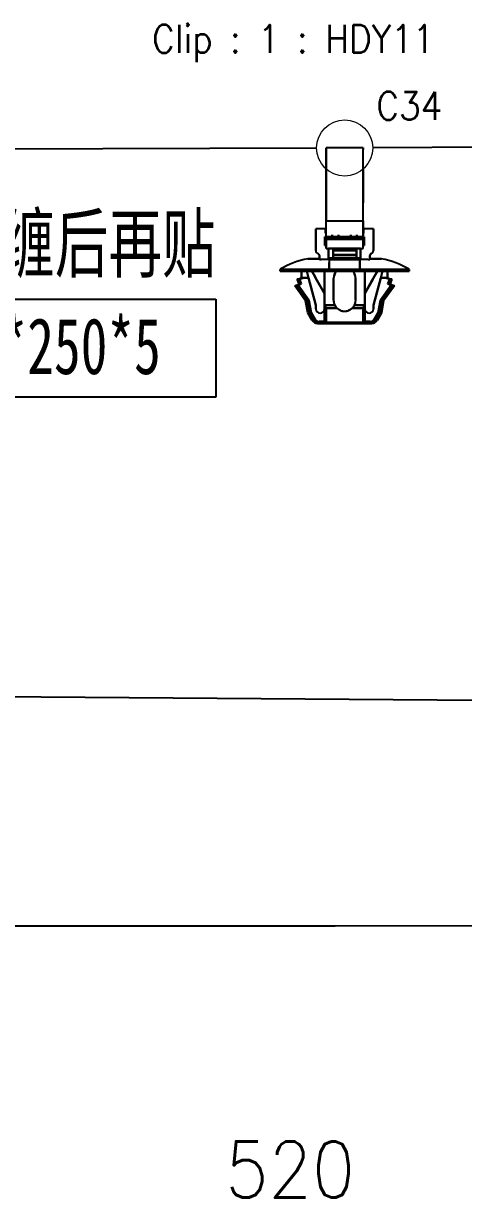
# Model space of a CAD drawing. Header units: inches. Extents: x 47316 to 59086, y 3141 to 11743.
# Drawn here: x 51573.7 to 51612.9, y 5997.4 to 6101.9 of the extents above; entities that cross this region are included whole.
import ezdxf

# ---------------------------------------------------------------- set-up
doc = ezdxf.new("R2010")
doc.units = ezdxf.units.IN
doc.header["$MEASUREMENT"] = 0
doc.styles.add('MtX_FangSong_GB2312', font='')
doc.styles.get("Standard").update_dxf_attribs({"font": ''})
doc.styles.get('MtX_FangSong_GB2312').set_extended_font_data('FangSong_GB2312')
doc.styles.get('Standard').set_extended_font_data('SimSun')
doc.linetypes.add('_VH_FOAM_COVERING_2', pattern='A,0.0001,[31,VeSys.shx,S=0.1,R=0,X=0,Y=0],-0.4,[31,VeSys.shx,S=0.1,R=180,X=0,Y=0],-0.0001', length=0.4002)
doc.linetypes.add('_VH_OTCON', pattern='A,0.0001,[7,VeSys.shx,S=0.1,R=0,X=0,Y=0],-0.4,[7,VeSys.shx,S=0.1,R=0,X=0,Y=0],-0.4,["X",Standard,S=1,R=0,X=-0.5,Y=-0.5],-0.0001,[7,VeSys.shx,S=0.1,R=0,X=0,Y=0],-0.4', length=1.2002)

msp = doc.modelspace()

# ---------------------------------------------------------------- linework, layer by layer
at = {"color": 0, "linetype": '_VH_FOAM_COVERING_2', "ltscale": 5}
msp.add_line((51599.79, 6090.83), (51536.44, 6090.59), dxfattribs=at)
at = {"color": 7, "ltscale": 0.378897}
msp.add_line((51600.64, 6090.84), (51600.64, 6084.34), dxfattribs=at)
at = {"color": 7, "ltscale": 0.15}
for p, q in [((51603.93, 6090.84), (51600.64, 6090.84)), ((51600.64, 6084.34), (51603.93, 6084.34)), ((51600.64, 6084.34), (51603.93, 6084.34)), ((51603.93, 6082.71), (51600.64, 6082.71)), ((51600.64, 6082.71), (51603.93, 6082.71)), ((51600.64, 6081.89), (51603.93, 6081.89)), ((51600.64, 6081.89), (51603.93, 6081.89)), ((51603.93, 6075.29), (51600.64, 6075.29)), ((51600.64, 6075.29), (51603.93, 6075.29))]:
    msp.add_line(p, q, dxfattribs=at)
at = {"color": 7, "ltscale": 0.215019}
msp.add_line((51600.64, 6086.38), (51600.64, 6090.84), dxfattribs=at)
at = {"color": 7, "ltscale": 0.315749}
msp.add_line((51600.64, 6090.84), (51600.64, 6084.9), dxfattribs=at)
at = {"color": 7, "ltscale": 0.378905}
msp.add_line((51600.64, 6084.34), (51600.64, 6090.84), dxfattribs=at)
at = {"color": 7, "ltscale": 0.315758}
msp.add_line((51600.64, 6090.84), (51600.64, 6084.9), dxfattribs=at)
at = {"color": 7, "ltscale": 0.179182}
msp.add_line((51600.64, 6086.6), (51600.64, 6090.52), dxfattribs=at)
at = {"color": 7, "ltscale": 0.378893}
msp.add_line((51603.93, 6084.34), (51603.93, 6090.84), dxfattribs=at)
at = {"color": 7, "ltscale": 0.0272}
msp.add_line((51603.93, 6090.7), (51603.93, 6090.84), dxfattribs=at)
at = {"color": 7, "ltscale": 0.37888}
msp.add_line((51603.93, 6084.34), (51603.93, 6090.84), dxfattribs=at)
at = {"color": 7, "ltscale": 0.027199}
msp.add_line((51603.93, 6090.84), (51603.93, 6090.7), dxfattribs=at)
at = {"color": 0, "linetype": '_VH_OTCON', "ltscale": 5}
msp.add_line((51651.02, 6091.05), (51604.79, 6090.85), dxfattribs=at)
at = {"color": 7, "ltscale": 0.142589}
msp.add_line((51603.93, 6089.08), (51603.93, 6085.95), dxfattribs=at)
at = {"color": 7, "ltscale": 0.142593}
msp.add_line((51603.93, 6085.95), (51603.93, 6089.07), dxfattribs=at)
at = {"color": 7, "ltscale": 0.026669}
for p, q in [((51600.64, 6086.6), (51600.64, 6086.01)), ((51600.64, 6086.01), (51600.64, 6086.6)), ((51600.64, 6086.38), (51600.64, 6085.79))]:
    msp.add_line(p, q, dxfattribs=at)
at = {"color": 7, "ltscale": 0.108633}
msp.add_line((51600.64, 6083.64), (51600.64, 6086.01), dxfattribs=at)
at = {"color": 7, "ltscale": 0.076392}
msp.add_line((51600.64, 6084.34), (51600.64, 6086.01), dxfattribs=at)
at = {"color": 7, "ltscale": 0.098454}
msp.add_line((51600.64, 6083.64), (51600.64, 6085.79), dxfattribs=at)
at = {"color": 7, "ltscale": 0.057913}
msp.add_line((51600.64, 6083.64), (51600.64, 6084.9), dxfattribs=at)
at = {"color": 7, "ltscale": 0.0644}
for p, q in [((51600.64, 6082.93), (51600.64, 6084.34)), ((51600.64, 6082.93), (51600.64, 6084.34)), ((51603.93, 6084.34), (51603.93, 6082.93)), ((51603.93, 6082.93), (51603.93, 6084.34))]:
    msp.add_line(p, q, dxfattribs=at)
at = {"color": 7, "ltscale": 0.025}
for p, q in [((51599.71, 6083.09), (51599.71, 6083.64)), ((51601.74, 6082.93), (51601.19, 6082.93)), ((51601.74, 6082.93), (51601.19, 6082.93)), ((51601.74, 6082.92), (51601.19, 6082.92)), ((51603.38, 6082.93), (51602.83, 6082.93)), ((51603.38, 6082.93), (51602.83, 6082.93))]:
    msp.add_line(p, q, dxfattribs=at)
at = {"color": 7, "ltscale": 0.039999}
for p, q in [((51600.59, 6083.64), (51599.71, 6083.64)), ((51600.59, 6083.64), (51599.71, 6083.64)), ((51604.86, 6083.64), (51603.98, 6083.64)), ((51604.86, 6083.64), (51603.98, 6083.64))]:
    msp.add_line(p, q, dxfattribs=at)
at = {"color": 7, "ltscale": 0.022501}
for p, q in [((51599.71, 6083.64), (51599.71, 6083.14)), ((51599.71, 6083.64), (51599.71, 6083.14)), ((51604.86, 6083.64), (51604.86, 6083.14)), ((51604.86, 6083.14), (51604.86, 6083.64))]:
    msp.add_line(p, q, dxfattribs=at)
at = {"color": 7, "ltscale": 0.064999}
for p, q in [((51599.71, 6083.14), (51599.71, 6081.72)), ((51599.71, 6083.14), (51599.71, 6081.72)), ((51604.86, 6083.14), (51604.86, 6081.72)), ((51604.86, 6081.72), (51604.86, 6083.14))]:
    msp.add_line(p, q, dxfattribs=at)
at = {"color": 7, "ltscale": 0.0625}
msp.add_line((51599.71, 6081.72), (51599.71, 6083.09), dxfattribs=at)
at = {"color": 7, "ltscale": 0.000629}
msp.add_line((51600.55, 6082.92), (51600.53, 6082.92), dxfattribs=at)
at = {"color": 7, "ltscale": 0.002499}
for p, q in [((51600.53, 6082.92), (51600.59, 6082.92)), ((51600.53, 6082.92), (51600.59, 6082.92)), ((51600.64, 6083.64), (51600.59, 6083.64)), ((51600.59, 6083.25), (51600.64, 6083.25)), ((51600.64, 6083.25), (51600.59, 6083.25)), ((51603.98, 6083.64), (51603.93, 6083.64)), ((51603.93, 6083.25), (51603.98, 6083.25)), ((51603.98, 6083.25), (51603.93, 6083.25)), ((51604.04, 6082.92), (51603.98, 6082.92)), ((51603.98, 6082.92), (51604.04, 6082.92)), ((51603.98, 6082.92), (51604.04, 6082.92)), ((51600.59, 6082.21), (51600.64, 6082.21)), ((51600.64, 6082.21), (51600.59, 6082.21)), ((51600.59, 6082.21), (51600.64, 6082.21)), ((51603.93, 6082.21), (51603.98, 6082.21)), ((51603.98, 6082.21), (51603.93, 6082.21)), ((51603.93, 6082.21), (51603.98, 6082.21))]:
    msp.add_line(p, q, dxfattribs=at)
at = {"color": 7, "ltscale": 0.035001}
for p, q in [((51600.53, 6082.92), (51600.53, 6082.16)), ((51600.53, 6082.16), (51600.53, 6082.92)), ((51604.04, 6082.16), (51604.04, 6082.92)), ((51604.04, 6082.16), (51604.04, 6082.92)), ((51604.04, 6082.92), (51604.04, 6082.16)), ((51600.92, 6079.86), (51600.92, 6080.63)), ((51600.92, 6079.86), (51600.92, 6080.63))]:
    msp.add_line(p, q, dxfattribs=at)
at = {"color": 7, "ltscale": 0.0175}
for p, q in [((51600.59, 6083.64), (51600.59, 6083.25)), ((51600.59, 6083.64), (51600.59, 6083.25)), ((51600.59, 6083.25), (51600.59, 6083.64)), ((51603.98, 6083.64), (51603.98, 6083.25)), ((51603.98, 6083.25), (51603.98, 6083.64))]:
    msp.add_line(p, q, dxfattribs=at)
at = {"color": 7, "ltscale": 2.6e-05}
for p, q in [((51600.59, 6083.64), (51600.59, 6083.64)), ((51603.98, 6083.64), (51603.98, 6083.64))]:
    msp.add_line(p, q, dxfattribs=at)
at = {"color": 7, "ltscale": 0.154999}
for p, q in [((51600.59, 6082.92), (51603.98, 6082.92)), ((51603.98, 6082.92), (51600.59, 6082.92))]:
    msp.add_line(p, q, dxfattribs=at)
at = {"color": 7, "ltscale": 0.032501}
for p, q in [((51600.59, 6082.92), (51600.59, 6082.21)), ((51600.59, 6082.92), (51600.59, 6082.21)), ((51603.98, 6082.92), (51603.98, 6082.21)), ((51603.98, 6082.21), (51603.98, 6082.92))]:
    msp.add_line(p, q, dxfattribs=at)
at = {"color": 7, "ltscale": 0.021939}
msp.add_line((51600.59, 6082.92), (51600.59, 6082.44), dxfattribs=at)
at = {"color": 7, "ltscale": 0.0075}
for p, q in [((51601.19, 6082.92), (51601.19, 6083.09)), ((51601.19, 6083.09), (51601.19, 6082.92)), ((51601.74, 6083.09), (51601.74, 6082.92)), ((51601.74, 6082.92), (51601.74, 6083.09)), ((51602.83, 6082.92), (51602.83, 6083.09)), ((51602.83, 6083.09), (51602.83, 6082.92)), ((51603.38, 6083.09), (51603.38, 6082.92)), ((51603.38, 6082.92), (51603.38, 6083.09)), ((51596.54, 6080.02), (51596.54, 6079.86)), ((51596.54, 6079.86), (51596.54, 6080.02)), ((51600.92, 6080.02), (51600.92, 6079.86)), ((51600.92, 6079.86), (51600.92, 6080.02)), ((51603.65, 6079.86), (51603.65, 6080.02)), ((51603.65, 6080.02), (51603.65, 6079.86)), ((51608.03, 6080.02), (51608.03, 6079.86)), ((51608.03, 6079.86), (51608.03, 6080.02)), ((51600.02, 6075.37), (51600.02, 6075.21)), ((51600.02, 6075.37), (51600.02, 6075.21)), ((51600.48, 6075.21), (51600.48, 6075.37)), ((51604.55, 6075.21), (51604.55, 6075.37)), ((51604.55, 6075.21), (51604.55, 6075.37))]:
    msp.add_line(p, q, dxfattribs=at)
at = {"color": 7, "ltscale": 0.000322}
msp.add_line((51601.74, 6082.92), (51601.74, 6082.93), dxfattribs=at)
at = {"color": 7, "ltscale": 0.023056}
msp.add_line((51603.34, 6082.92), (51602.83, 6082.92), dxfattribs=at)
at = {"color": 7, "ltscale": 0.000368}
msp.add_line((51603.38, 6082.93), (51603.38, 6082.92), dxfattribs=at)
at = {"color": 7, "ltscale": 0.004999}
for p, q in [((51600.53, 6082.16), (51600.64, 6082.16)), ((51600.64, 6082.16), (51600.53, 6082.16)), ((51603.93, 6082.16), (51604.04, 6082.16)), ((51604.04, 6082.16), (51603.93, 6082.16))]:
    msp.add_line(p, q, dxfattribs=at)
at = {"color": 7, "ltscale": 0.010562}
msp.add_line((51600.59, 6082.21), (51600.59, 6082.44), dxfattribs=at)
at = {"color": 7, "ltscale": 0.0375}
for p, q in [((51600.64, 6082.71), (51600.64, 6081.89)), ((51600.64, 6081.89), (51600.64, 6082.71)), ((51603.93, 6081.89), (51603.93, 6082.71)), ((51603.93, 6081.89), (51603.93, 6082.71))]:
    msp.add_line(p, q, dxfattribs=at)
at = {"color": 7, "ltscale": 0.002502}
msp.add_line((51600.64, 6082.16), (51600.64, 6082.21), dxfattribs=at)
at = {"color": 7, "ltscale": 0.040002}
for p, q in [((51600.86, 6081.89), (51600.86, 6081.01)), ((51600.86, 6081.01), (51600.86, 6081.89)), ((51603.71, 6081.01), (51603.71, 6081.89)), ((51603.71, 6081.01), (51603.71, 6081.89)), ((51603.71, 6081.89), (51603.71, 6081.01))]:
    msp.add_line(p, q, dxfattribs=at)
at = {"color": 7, "ltscale": 0.017502}
for p, q in [((51601.25, 6081.89), (51600.86, 6081.89)), ((51603.71, 6081.89), (51603.33, 6081.89))]:
    msp.add_line(p, q, dxfattribs=at)
at = {"color": 7, "ltscale": 0.00087}
for p, q in [((51601.25, 6081.87), (51601.25, 6081.89)), ((51601.25, 6081.89), (51601.25, 6081.87)), ((51603.33, 6081.87), (51603.33, 6081.89)), ((51603.33, 6081.89), (51603.33, 6081.87))]:
    msp.add_line(p, q, dxfattribs=at)
at = {"color": 7, "ltscale": 0.023952}
msp.add_line((51601.25, 6081.36), (51601.25, 6081.89), dxfattribs=at)
at = {"color": 7, "ltscale": 0.007443}
for p, q in [((51601.25, 6081.7), (51601.25, 6081.87)), ((51601.25, 6081.87), (51601.25, 6081.7)), ((51603.33, 6081.7), (51603.33, 6081.87)), ((51603.33, 6081.87), (51603.33, 6081.7))]:
    msp.add_line(p, q, dxfattribs=at)
at = {"color": 7, "ltscale": 0.095001}
for p, q in [((51601.25, 6081.87), (51603.33, 6081.87)), ((51603.33, 6081.87), (51601.25, 6081.87)), ((51601.25, 6081.7), (51603.33, 6081.7)), ((51603.33, 6081.7), (51601.25, 6081.7)), ((51603.33, 6081.31), (51601.25, 6081.31)), ((51601.25, 6081.31), (51603.33, 6081.31)), ((51603.33, 6081.04), (51601.25, 6081.04))]:
    msp.add_line(p, q, dxfattribs=at)
at = {"color": 7, "ltscale": 0.047501}
for p, q in [((51599, 6080.95), (51600.04, 6080.95)), ((51600.04, 6080.95), (51599, 6080.95)), ((51604.53, 6080.95), (51605.57, 6080.95)), ((51605.57, 6080.95), (51604.53, 6080.95))]:
    msp.add_line(p, q, dxfattribs=at)
at = {"color": 7, "ltscale": 0.013786}
msp.add_line((51600.04, 6080.95), (51600.04, 6081.26), dxfattribs=at)
at = {"color": 7, "ltscale": 0.017471}
for p, q in [((51600.04, 6080.87), (51600.04, 6081.26)), ((51604.53, 6080.87), (51604.53, 6081.26))]:
    msp.add_line(p, q, dxfattribs=at)
at = {"color": 7, "ltscale": 0.017476}
for p, q in [((51600.04, 6081.26), (51600.04, 6080.87)), ((51604.53, 6081.26), (51604.53, 6080.87))]:
    msp.add_line(p, q, dxfattribs=at)
at = {"color": 7, "ltscale": 0.00369}
for p, q in [((51600.04, 6080.87), (51600.04, 6080.95)), ((51604.53, 6080.95), (51604.53, 6080.87))]:
    msp.add_line(p, q, dxfattribs=at)
at = {"color": 7, "ltscale": 0.129999}
for p, q in [((51600.86, 6081.01), (51603.71, 6081.01)), ((51603.71, 6081.01), (51600.86, 6081.01))]:
    msp.add_line(p, q, dxfattribs=at)
at = {"color": 7, "ltscale": 0.040567}
for p, q in [((51600.92, 6080.91), (51600.92, 6080.02)), ((51603.65, 6080.91), (51603.65, 6080.02))]:
    msp.add_line(p, q, dxfattribs=at)
at = {"color": 7, "ltscale": 0.125}
for p, q in [((51603.65, 6080.91), (51600.92, 6080.91)), ((51600.92, 6080.91), (51603.65, 6080.91)), ((51603.65, 6080.02), (51600.92, 6080.02)), ((51600.92, 6080.02), (51603.65, 6080.02)), ((51603.65, 6079.86), (51600.92, 6079.86)), ((51600.92, 6079.86), (51603.65, 6079.86))]:
    msp.add_line(p, q, dxfattribs=at)
at = {"color": 7, "ltscale": 0.040569}
for p, q in [((51600.92, 6080.91), (51600.92, 6080.02)), ((51603.65, 6080.02), (51603.65, 6080.91))]:
    msp.add_line(p, q, dxfattribs=at)
at = {"color": 7, "ltscale": 0.017839}
for p, q in [((51601.25, 6081.31), (51601.25, 6081.7)), ((51601.25, 6081.7), (51601.25, 6081.31)), ((51603.33, 6081.31), (51603.33, 6081.7)), ((51603.33, 6081.7), (51603.33, 6081.31))]:
    msp.add_line(p, q, dxfattribs=at)
at = {"color": 7, "ltscale": 0.014789}
msp.add_line((51601.25, 6081.33), (51601.25, 6081.01), dxfattribs=at)
at = {"color": 7, "ltscale": 0.013841}
for p, q in [((51601.25, 6081.01), (51601.25, 6081.31)), ((51603.33, 6081.31), (51603.33, 6081.01))]:
    msp.add_line(p, q, dxfattribs=at)
at = {"color": 7, "ltscale": 0.012407}
for p, q in [((51601.25, 6081.04), (51601.25, 6081.31)), ((51603.33, 6081.04), (51603.33, 6081.31))]:
    msp.add_line(p, q, dxfattribs=at)
at = {"color": 7, "ltscale": 0.001447}
msp.add_line((51603.33, 6081.04), (51603.33, 6081.01), dxfattribs=at)
at = {"color": 7, "ltscale": 0.2}
for p, q in [((51600.92, 6080.02), (51596.54, 6080.02)), ((51600.92, 6080.02), (51596.54, 6080.02)), ((51600.92, 6079.86), (51596.54, 6079.86)), ((51596.54, 6079.86), (51600.92, 6079.86)), ((51608.03, 6080.02), (51603.65, 6080.02)), ((51603.65, 6080.02), (51608.03, 6080.02)), ((51603.65, 6079.86), (51608.03, 6079.86)), ((51603.65, 6079.86), (51608.03, 6079.86))]:
    msp.add_line(p, q, dxfattribs=at)
at = {"color": 7, "ltscale": 0.087396}
for p, q in [((51596.54, 6079.86), (51598.45, 6079.86)), ((51608.03, 6079.86), (51606.12, 6079.86)), ((51608.03, 6079.86), (51606.12, 6079.86))]:
    msp.add_line(p, q, dxfattribs=at)
at = {"color": 7, "ltscale": 0.0875}
for p, q in [((51598.45, 6079.86), (51596.54, 6079.86)), ((51601.3, 6077.29), (51601.3, 6079.2)), ((51601.3, 6079.2), (51601.3, 6077.29)), ((51603.27, 6079.2), (51603.27, 6077.29)), ((51603.27, 6077.29), (51603.27, 6079.2)), ((51603.27, 6077.29), (51603.27, 6079.2))]:
    msp.add_line(p, q, dxfattribs=at)
at = {"color": 7, "ltscale": 0.027499}
for p, q in [((51598.45, 6079.26), (51598.45, 6079.86)), ((51598.45, 6079.86), (51598.45, 6079.26)), ((51606.12, 6079.26), (51606.12, 6079.86)), ((51606.12, 6079.86), (51606.12, 6079.26))]:
    msp.add_line(p, q, dxfattribs=at)
at = {"color": 7, "ltscale": 0.028456}
for p, q in [((51599.07, 6079.26), (51598.91, 6079.86)), ((51598.91, 6079.86), (51599.07, 6079.26)), ((51605.5, 6079.26), (51605.66, 6079.86)), ((51605.66, 6079.86), (51605.5, 6079.26))]:
    msp.add_line(p, q, dxfattribs=at)
at = {"color": 7, "ltscale": 0.020602}
for p, q in [((51598.91, 6079.86), (51599.36, 6079.86)), ((51605.66, 6079.86), (51605.21, 6079.86)), ((51605.66, 6079.86), (51605.21, 6079.86))]:
    msp.add_line(p, q, dxfattribs=at)
at = {"color": 7, "ltscale": 0.020749}
msp.add_line((51599.37, 6079.86), (51598.91, 6079.86), dxfattribs=at)
at = {"color": 7, "ltscale": 0.015289}
msp.add_line((51599.53, 6079.57), (51599.37, 6079.86), dxfattribs=at)
at = {"color": 7, "ltscale": 0.015242}
for p, q in [((51599.37, 6079.86), (51599.53, 6079.57)), ((51605.04, 6079.57), (51605.21, 6079.86))]:
    msp.add_line(p, q, dxfattribs=at)
at = {"color": 7, "ltscale": 0.089999}
for p, q in [((51600.48, 6079.86), (51600.48, 6077.89)), ((51600.48, 6077.89), (51600.48, 6079.86)), ((51604.09, 6077.89), (51604.09, 6079.86)), ((51604.09, 6079.86), (51604.09, 6077.89))]:
    msp.add_line(p, q, dxfattribs=at)
at = {"color": 7, "ltscale": 0.02751}
msp.add_line((51603.65, 6080.02), (51603.65, 6080.63), dxfattribs=at)
msp.add_line((51603.65, 6080.02), (51603.65, 6080.63), dxfattribs=at)
at = {"color": 7, "ltscale": 0.015215}
msp.add_line((51605.21, 6079.86), (51605.04, 6079.57), dxfattribs=at)
at = {"color": 7, "ltscale": 0.019}
msp.add_line((51597.85, 6078.57), (51598.24, 6078.74), dxfattribs=at)
at = {"color": 7, "ltscale": 0.018183}
msp.add_line((51598.07, 6079.15), (51598.45, 6079.26), dxfattribs=at)
at = {"color": 7, "ltscale": 0.008429}
for p, q in [((51598.26, 6079.15), (51598.07, 6079.15)), ((51606.15, 6078.74), (51606.34, 6078.74))]:
    msp.add_line(p, q, dxfattribs=at)
at = {"color": 7, "ltscale": 0.020195}
for p, q in [((51598.24, 6078.74), (51598.07, 6079.15)), ((51598.26, 6079.15), (51598.42, 6078.74)), ((51598.42, 6078.74), (51598.26, 6079.15)), ((51606.32, 6079.15), (51606.15, 6078.74)), ((51606.15, 6078.74), (51606.32, 6079.15)), ((51606.5, 6079.15), (51606.34, 6078.74))]:
    msp.add_line(p, q, dxfattribs=at)
at = {"color": 7, "ltscale": 0.008438}
msp.add_line((51598.07, 6079.15), (51598.26, 6079.15), dxfattribs=at)
at = {"color": 7, "ltscale": 0.002185}
msp.add_line((51598.16, 6079.15), (51598.11, 6079.15), dxfattribs=at)
at = {"color": 7, "ltscale": 0.013619}
for p, q in [((51598.42, 6078.74), (51598.15, 6078.62)), ((51598.15, 6078.62), (51598.42, 6078.74)), ((51606.15, 6078.74), (51606.43, 6078.62)), ((51606.43, 6078.62), (51606.15, 6078.74))]:
    msp.add_line(p, q, dxfattribs=at)
at = {"color": 7, "ltscale": 0.002856}
msp.add_line((51598.24, 6078.74), (51598.31, 6078.74), dxfattribs=at)
at = {"color": 7, "ltscale": 0.002869}
msp.add_line((51598.31, 6078.74), (51598.24, 6078.74), dxfattribs=at)
at = {"color": 7, "ltscale": 0.0009}
msp.add_line((51598.26, 6078.74), (51598.24, 6078.74), dxfattribs=at)
at = {"color": 7, "ltscale": 0.000912}
for p, q in [((51598.24, 6078.74), (51598.26, 6078.74)), ((51606.48, 6079.15), (51606.5, 6079.15))]:
    msp.add_line(p, q, dxfattribs=at)
at = {"color": 7, "ltscale": 0.018199}
for p, q in [((51598.64, 6079.26), (51598.26, 6079.15)), ((51598.26, 6079.15), (51598.64, 6079.26)), ((51605.93, 6079.26), (51606.32, 6079.15)), ((51606.32, 6079.15), (51605.93, 6079.26))]:
    msp.add_line(p, q, dxfattribs=at)
at = {"color": 7, "ltscale": 0.002832}
msp.add_line((51598.32, 6078.74), (51598.26, 6078.74), dxfattribs=at)
at = {"color": 7, "ltscale": 0.00282}
for p, q in [((51598.26, 6078.74), (51598.32, 6078.74)), ((51606.42, 6079.15), (51606.48, 6079.15))]:
    msp.add_line(p, q, dxfattribs=at)
at = {"color": 7, "ltscale": 0.004715}
msp.add_line((51598.42, 6078.74), (51598.32, 6078.74), dxfattribs=at)
at = {"color": 7, "ltscale": 0.004687}
msp.add_line((51598.32, 6078.74), (51598.42, 6078.74), dxfattribs=at)
at = {"color": 7, "ltscale": 0.000342}
for p, q in [((51598.46, 6079.26), (51598.45, 6079.26)), ((51606.12, 6079.26), (51606.11, 6079.26))]:
    msp.add_line(p, q, dxfattribs=at)
at = {"color": 7, "ltscale": 0.006641}
msp.add_line((51598.45, 6079.26), (51598.6, 6079.26), dxfattribs=at)
at = {"color": 7, "ltscale": 0.002142}
msp.add_line((51598.5, 6079.26), (51598.45, 6079.26), dxfattribs=at)
at = {"color": 7, "ltscale": 0.00033}
for p, q in [((51598.45, 6079.26), (51598.46, 6079.26)), ((51606.11, 6079.26), (51606.12, 6079.26)), ((51606.34, 6078.74), (51606.33, 6078.74))]:
    msp.add_line(p, q, dxfattribs=at)
at = {"color": 7, "ltscale": 0.002136}
msp.add_line((51598.45, 6079.26), (51598.5, 6079.26), dxfattribs=at)
at = {"color": 7, "ltscale": 0.001825}
msp.add_line((51598.46, 6079.26), (51598.5, 6079.26), dxfattribs=at)
at = {"color": 7, "ltscale": 0.003674}
for p, q in [((51598.54, 6079.26), (51598.46, 6079.26)), ((51606.11, 6079.26), (51606.03, 6079.26))]:
    msp.add_line(p, q, dxfattribs=at)
at = {"color": 7, "ltscale": 0.006299}
msp.add_line((51598.64, 6079.26), (51598.5, 6079.26), dxfattribs=at)
at = {"color": 7, "ltscale": 0.006305}
msp.add_line((51598.5, 6079.26), (51598.64, 6079.26), dxfattribs=at)
at = {"color": 7, "ltscale": 0.00329}
msp.add_line((51598.61, 6079.26), (51598.54, 6079.26), dxfattribs=at)
at = {"color": 7, "ltscale": 0.019785}
for p, q in [((51599.07, 6079.26), (51598.64, 6079.26)), ((51598.64, 6079.26), (51599.07, 6079.26)), ((51605.5, 6079.26), (51605.93, 6079.26)), ((51605.93, 6079.26), (51605.5, 6079.26))]:
    msp.add_line(p, q, dxfattribs=at)
at = {"color": 7, "ltscale": 0.11383}
for p, q in [((51599.71, 6076.85), (51599.07, 6079.26)), ((51599.07, 6079.26), (51599.71, 6076.85)), ((51604.86, 6076.85), (51605.5, 6079.26)), ((51605.5, 6079.26), (51604.86, 6076.85))]:
    msp.add_line(p, q, dxfattribs=at)
at = {"color": 7, "ltscale": 0.02697}
msp.add_line((51599.82, 6079.06), (51599.53, 6079.57), dxfattribs=at)
at = {"color": 7, "ltscale": 0.026985}
for p, q in [((51599.53, 6079.57), (51599.82, 6079.06)), ((51604.75, 6079.06), (51605.04, 6079.57))]:
    msp.add_line(p, q, dxfattribs=at)
at = {"color": 7, "ltscale": 0.065039}
msp.add_line((51600.48, 6077.89), (51599.78, 6079.13), dxfattribs=at)
at = {"color": 7, "ltscale": 0.06116}
msp.add_line((51600.48, 6077.89), (51599.82, 6079.06), dxfattribs=at)
at = {"color": 7, "ltscale": 0.061156}
for p, q in [((51599.82, 6079.06), (51600.48, 6077.89)), ((51604.09, 6077.89), (51604.75, 6079.06))]:
    msp.add_line(p, q, dxfattribs=at)
at = {"color": 7, "ltscale": 0.040697}
msp.add_line((51600.48, 6078.09), (51600.48, 6078.98), dxfattribs=at)
at = {"color": 7, "ltscale": 0.040701}
msp.add_line((51600.48, 6078.98), (51600.48, 6078.09), dxfattribs=at)
at = {"color": 7, "ltscale": 0.064963}
msp.add_line((51604.79, 6079.13), (51604.09, 6077.89), dxfattribs=at)
at = {"color": 7, "ltscale": 0.061161}
msp.add_line((51604.75, 6079.06), (51604.09, 6077.89), dxfattribs=at)
at = {"color": 7, "ltscale": 0.02701}
msp.add_line((51605.04, 6079.57), (51604.75, 6079.06), dxfattribs=at)
at = {"color": 7, "ltscale": 0.008441}
for p, q in [((51606.12, 6079.26), (51605.93, 6079.26)), ((51605.93, 6079.26), (51606.12, 6079.26)), ((51606.34, 6078.74), (51606.15, 6078.74))]:
    msp.add_line(p, q, dxfattribs=at)
at = {"color": 7, "ltscale": 0.008432}
msp.add_line((51605.93, 6079.26), (51606.12, 6079.26), dxfattribs=at)
at = {"color": 7, "ltscale": 0.00434}
msp.add_line((51606.03, 6079.26), (51605.93, 6079.26), dxfattribs=at)
at = {"color": 7, "ltscale": 0.002209}
msp.add_line((51606.06, 6079.26), (51606.11, 6079.26), dxfattribs=at)
at = {"color": 7, "ltscale": 0.000286}
for p, q in [((51606.12, 6079.26), (51606.11, 6079.26)), ((51606.11, 6079.26), (51606.12, 6079.26))]:
    msp.add_line(p, q, dxfattribs=at)
at = {"color": 7, "ltscale": 0.018174}
msp.add_line((51606.12, 6079.26), (51606.5, 6079.15), dxfattribs=at)
at = {"color": 7, "ltscale": 0.004291}
msp.add_line((51606.24, 6078.74), (51606.15, 6078.74), dxfattribs=at)
at = {"color": 7, "ltscale": 0.003809}
msp.add_line((51606.33, 6078.74), (51606.24, 6078.74), dxfattribs=at)
at = {"color": 7, "ltscale": 0.001593}
msp.add_line((51606.29, 6078.74), (51606.33, 6078.74), dxfattribs=at)
at = {"color": 7, "ltscale": 0.004681}
for p, q in [((51606.42, 6079.15), (51606.32, 6079.15)), ((51606.32, 6079.15), (51606.42, 6079.15))]:
    msp.add_line(p, q, dxfattribs=at)
at = {"color": 7, "ltscale": 0.000327}
msp.add_line((51606.33, 6078.74), (51606.34, 6078.74), dxfattribs=at)
at = {"color": 7, "ltscale": 0.019025}
msp.add_line((51606.34, 6078.74), (51606.72, 6078.57), dxfattribs=at)
at = {"color": 7, "ltscale": 0.002823}
msp.add_line((51606.48, 6079.15), (51606.42, 6079.15), dxfattribs=at)
at = {"color": 7, "ltscale": 0.000925}
msp.add_line((51606.5, 6079.15), (51606.48, 6079.15), dxfattribs=at)
at = {"color": 7, "ltscale": 0.000903}
msp.add_line((51597.85, 6078.57), (51597.87, 6078.57), dxfattribs=at)
at = {"color": 7, "ltscale": 4.3e-05}
msp.add_line((51597.85, 6078.57), (51597.85, 6078.57), dxfattribs=at)
at = {"color": 7, "ltscale": 0.075271}
for p, q in [((51598.81, 6077.23), (51597.85, 6078.57)), ((51597.99, 6078.57), (51598.95, 6077.23)), ((51598.95, 6077.23), (51597.99, 6078.57)), ((51605.63, 6077.23), (51606.58, 6078.57)), ((51606.72, 6078.57), (51605.76, 6077.23))]:
    msp.add_line(p, q, dxfattribs=at)
at = {"color": 7, "ltscale": 4.9e-05}
msp.add_line((51597.85, 6078.57), (51597.85, 6078.57), dxfattribs=at)
at = {"color": 7, "ltscale": 0.000916}
msp.add_line((51597.85, 6078.57), (51597.87, 6078.57), dxfattribs=at)
at = {"color": 7, "ltscale": 0.005222}
msp.add_line((51597.87, 6078.57), (51597.99, 6078.57), dxfattribs=at)
at = {"color": 7, "ltscale": 0.005249}
msp.add_line((51597.87, 6078.57), (51597.99, 6078.57), dxfattribs=at)
at = {"color": 7, "ltscale": 0.074459}
for p, q in [((51598.15, 6078.62), (51599.09, 6077.29)), ((51599.09, 6077.29), (51598.15, 6078.62)), ((51606.43, 6078.62), (51605.48, 6077.29)), ((51605.48, 6077.29), (51606.43, 6078.62))]:
    msp.add_line(p, q, dxfattribs=at)
at = {"color": 7, "ltscale": 0.039936}
for p, q in [((51600.48, 6077.89), (51600.48, 6077.02)), ((51600.48, 6077.02), (51600.48, 6077.89)), ((51604.09, 6077.02), (51604.09, 6077.89)), ((51604.09, 6077.89), (51604.09, 6077.02))]:
    msp.add_line(p, q, dxfattribs=at)
at = {"color": 7, "ltscale": 0.048712}
msp.add_line((51600.48, 6076.82), (51600.48, 6077.89), dxfattribs=at)
at = {"color": 7, "ltscale": 0.075264}
msp.add_line((51605.63, 6077.23), (51606.58, 6078.57), dxfattribs=at)
at = {"color": 7, "ltscale": 0.006177}
msp.add_line((51606.58, 6078.57), (51606.72, 6078.57), dxfattribs=at)
at = {"color": 7, "ltscale": 0.006165}
for p, q in [((51606.72, 6078.57), (51606.58, 6078.57)), ((51605.76, 6077.23), (51605.63, 6077.23)), ((51605.76, 6077.23), (51605.63, 6077.23))]:
    msp.add_line(p, q, dxfattribs=at)
at = {"color": 1}
for p, q in [((51545.95, 6077.38), (51590.8, 6077.38)), ((51590.8, 6077.38), (51590.8, 6068.64)), ((51590.8, 6068.64), (51545.95, 6068.64))]:
    msp.add_line(p, q, dxfattribs=at)
at = {"color": 7, "ltscale": 0.006168}
for p, q in [((51598.95, 6077.23), (51598.81, 6077.23)), ((51598.81, 6077.23), (51598.95, 6077.23))]:
    msp.add_line(p, q, dxfattribs=at)
at = {"color": 7, "ltscale": 0.05076}
for p, q in [((51599, 6076.14), (51598.81, 6077.23)), ((51605.76, 6077.23), (51605.57, 6076.14))]:
    msp.add_line(p, q, dxfattribs=at)
at = {"color": 7, "ltscale": 0.002621}
for p, q in [((51598.95, 6077.23), (51599, 6077.26)), ((51599, 6077.26), (51598.95, 6077.23)), ((51605.57, 6077.26), (51605.62, 6077.23)), ((51605.62, 6077.23), (51605.57, 6077.26))]:
    msp.add_line(p, q, dxfattribs=at)
at = {"color": 7, "ltscale": 0.050773}
for p, q in [((51598.95, 6077.23), (51599.14, 6076.14)), ((51599.14, 6076.14), (51598.95, 6077.23)), ((51605.43, 6076.14), (51605.62, 6077.23))]:
    msp.add_line(p, q, dxfattribs=at)
at = {"color": 7, "ltscale": 0.000205}
for p, q in [((51599, 6077.26), (51599.01, 6077.26)), ((51599.01, 6077.26), (51599, 6077.26)), ((51605.56, 6077.26), (51605.57, 6077.26)), ((51605.57, 6077.26), (51605.56, 6077.26))]:
    msp.add_line(p, q, dxfattribs=at)
at = {"color": 7, "ltscale": 0.004321}
for p, q in [((51599.01, 6077.26), (51599.09, 6077.29)), ((51599.09, 6077.29), (51599.01, 6077.26)), ((51605.48, 6077.29), (51605.56, 6077.26)), ((51605.56, 6077.26), (51605.48, 6077.29))]:
    msp.add_line(p, q, dxfattribs=at)
at = {"color": 7, "ltscale": 0.051095}
for p, q in [((51599.09, 6077.29), (51599.29, 6076.19)), ((51599.29, 6076.19), (51599.09, 6077.29)), ((51605.48, 6077.29), (51605.28, 6076.19)), ((51605.28, 6076.19), (51605.48, 6077.29))]:
    msp.add_line(p, q, dxfattribs=at)
at = {"color": 7, "ltscale": 0.014999}
for p, q in [((51599.71, 6076.52), (51599.71, 6076.85)), ((51599.71, 6076.85), (51599.71, 6076.52)), ((51604.86, 6076.52), (51604.86, 6076.85)), ((51604.86, 6076.52), (51604.86, 6076.85)), ((51604.86, 6076.85), (51604.86, 6076.52))]:
    msp.add_line(p, q, dxfattribs=at)
at = {"color": 7, "ltscale": 0.082565}
for p, q in [((51600.48, 6075.21), (51600.48, 6077.02)), ((51600.48, 6077.02), (51600.48, 6075.21)), ((51604.09, 6077.02), (51604.09, 6075.21)), ((51604.09, 6075.21), (51604.09, 6077.02))]:
    msp.add_line(p, q, dxfattribs=at)
at = {"color": 7, "ltscale": 0.008279}
msp.add_line((51600.48, 6076.64), (51600.48, 6076.82), dxfattribs=at)
at = {"color": 7, "ltscale": 0.005516}
msp.add_line((51600.48, 6076.52), (51600.48, 6076.64), dxfattribs=at)
at = {"color": 7, "ltscale": 0.041339}
for p, q in [((51600.51, 6076.83), (51601.41, 6076.83)), ((51601.41, 6076.83), (51600.51, 6076.83)), ((51603.16, 6076.83), (51604.06, 6076.83)), ((51604.06, 6076.83), (51603.16, 6076.83))]:
    msp.add_line(p, q, dxfattribs=at)
at = {"color": 7, "ltscale": 0.002634}
for p, q in [((51600.51, 6076.83), (51600.53, 6076.78)), ((51604.04, 6076.78), (51604.06, 6076.83))]:
    msp.add_line(p, q, dxfattribs=at)
at = {"color": 7, "ltscale": 0.002635}
for p, q in [((51600.53, 6076.78), (51600.51, 6076.83)), ((51604.06, 6076.83), (51604.04, 6076.78))]:
    msp.add_line(p, q, dxfattribs=at)
at = {"color": 7, "ltscale": 0.050769}
msp.add_line((51605.43, 6076.14), (51605.63, 6077.23), dxfattribs=at)
at = {"color": 7, "ltscale": 0.006223}
for p, q in [((51599, 6076.14), (51599.14, 6076.14)), ((51599, 6076.14), (51599.14, 6076.14)), ((51605.57, 6076.14), (51605.43, 6076.14))]:
    msp.add_line(p, q, dxfattribs=at)
at = {"color": 7, "ltscale": 0.034946}
for p, q in [((51599.39, 6075.48), (51599, 6076.14)), ((51605.57, 6076.14), (51605.18, 6075.48))]:
    msp.add_line(p, q, dxfattribs=at)
at = {"color": 7, "ltscale": 0.002806}
for p, q in [((51599.14, 6076.14), (51599.2, 6076.16)), ((51605.37, 6076.16), (51605.43, 6076.14))]:
    msp.add_line(p, q, dxfattribs=at)
at = {"color": 7, "ltscale": 0.00266}
for p, q in [((51599.2, 6076.16), (51599.14, 6076.14)), ((51605.43, 6076.14), (51605.38, 6076.16))]:
    msp.add_line(p, q, dxfattribs=at)
at = {"color": 7, "ltscale": 0.034163}
for p, q in [((51599.14, 6076.14), (51599.52, 6075.49)), ((51605.05, 6075.49), (51605.43, 6076.14))]:
    msp.add_line(p, q, dxfattribs=at)
at = {"color": 7, "ltscale": 0.034208}
for p, q in [((51599.52, 6075.49), (51599.14, 6076.14)), ((51605.05, 6075.49), (51605.43, 6076.14))]:
    msp.add_line(p, q, dxfattribs=at)
at = {"color": 7, "ltscale": 0.000128}
for p, q in [((51599.14, 6076.14), (51599.14, 6076.14)), ((51605.43, 6076.14), (51605.43, 6076.14)), ((51605.43, 6076.14), (51605.43, 6076.14))]:
    msp.add_line(p, q, dxfattribs=at)
at = {"color": 7, "ltscale": 0.004276}
for p, q in [((51599.2, 6076.16), (51599.29, 6076.19)), ((51599.29, 6076.19), (51599.2, 6076.16)), ((51605.37, 6076.16), (51605.28, 6076.19)), ((51605.28, 6076.19), (51605.37, 6076.16))]:
    msp.add_line(p, q, dxfattribs=at)
at = {"color": 7, "ltscale": 0.0329}
for p, q in [((51599.29, 6076.19), (51599.65, 6075.57)), ((51599.65, 6075.57), (51599.29, 6076.19)), ((51605.28, 6076.19), (51604.92, 6075.57)), ((51604.92, 6075.57), (51605.28, 6076.19))]:
    msp.add_line(p, q, dxfattribs=at)
at = {"color": 7, "ltscale": 0.052501}
msp.add_line((51600.48, 6075.37), (51600.48, 6076.52), dxfattribs=at)
at = {"color": 7, "ltscale": 0.044711}
for p, q in [((51601.62, 6076.56), (51600.64, 6076.56)), ((51600.64, 6076.56), (51601.62, 6076.56)), ((51603.93, 6076.56), (51602.95, 6076.56)), ((51602.95, 6076.56), (51603.93, 6076.56))]:
    msp.add_line(p, q, dxfattribs=at)
at = {"color": 7, "ltscale": 0.057954}
for p, q in [((51600.64, 6076.56), (51600.64, 6075.29)), ((51600.64, 6075.29), (51600.64, 6076.56)), ((51603.93, 6075.29), (51603.93, 6076.56)), ((51603.93, 6076.56), (51603.93, 6075.29))]:
    msp.add_line(p, q, dxfattribs=at)
at = {"color": 7, "ltscale": 0.001863}
msp.add_line((51601.59, 6076.59), (51601.62, 6076.56), dxfattribs=at)
at = {"color": 7, "ltscale": 0.000505}
msp.add_line((51601.62, 6076.56), (51601.61, 6076.57), dxfattribs=at)
at = {"color": 7, "ltscale": 0.000598}
msp.add_line((51602.95, 6076.56), (51602.96, 6076.57), dxfattribs=at)
at = {"color": 7, "ltscale": 0.006219}
msp.add_line((51605.43, 6076.14), (51605.57, 6076.14), dxfattribs=at)
at = {"color": 7, "ltscale": 0.005864}
msp.add_line((51599.39, 6075.48), (51599.52, 6075.49), dxfattribs=at)
at = {"color": 7, "ltscale": 0.005865}
for p, q in [((51599.39, 6075.48), (51599.52, 6075.49)), ((51605.05, 6075.49), (51605.18, 6075.48))]:
    msp.add_line(p, q, dxfattribs=at)
at = {"color": 7, "ltscale": 0.007092}
for p, q in [((51599.65, 6075.57), (51599.52, 6075.49)), ((51599.52, 6075.49), (51599.65, 6075.57)), ((51605.05, 6075.49), (51604.92, 6075.57)), ((51604.92, 6075.57), (51605.05, 6075.49))]:
    msp.add_line(p, q, dxfattribs=at)
at = {"color": 7, "ltscale": 0.015717}
msp.add_line((51599.86, 6075.21), (51600.21, 6075.21), dxfattribs=at)
at = {"color": 7, "ltscale": 0.015729}
msp.add_line((51600.21, 6075.21), (51599.86, 6075.21), dxfattribs=at)
at = {"color": 7, "ltscale": 0.020941}
for p, q in [((51600.02, 6075.37), (51600.48, 6075.37)), ((51600.48, 6075.37), (51600.02, 6075.37)), ((51600.48, 6075.21), (51600.02, 6075.21)), ((51600.02, 6075.21), (51600.48, 6075.21)), ((51604.55, 6075.37), (51604.09, 6075.37)), ((51604.09, 6075.37), (51604.55, 6075.37)), ((51604.55, 6075.21), (51604.09, 6075.21)), ((51604.09, 6075.21), (51604.55, 6075.21))]:
    msp.add_line(p, q, dxfattribs=at)
at = {"color": 7, "ltscale": 0.012512}
for p, q in [((51600.48, 6075.21), (51600.21, 6075.21)), ((51604.36, 6075.21), (51604.09, 6075.21))]:
    msp.add_line(p, q, dxfattribs=at)
at = {"color": 7, "ltscale": 0.000995}
for p, q in [((51600.5, 6075.21), (51600.48, 6075.21)), ((51600.48, 6075.21), (51600.5, 6075.21)), ((51604.09, 6075.21), (51604.07, 6075.21)), ((51604.07, 6075.21), (51604.09, 6075.21))]:
    msp.add_line(p, q, dxfattribs=at)
at = {"color": 7, "ltscale": 0.163013}
msp.add_line((51600.5, 6075.21), (51604.07, 6075.21), dxfattribs=at)
at = {"color": 7, "ltscale": 0.163214}
msp.add_line((51604.07, 6075.21), (51600.5, 6075.21), dxfattribs=at)
at = {"color": 7, "ltscale": 0.000399}
msp.add_line((51604.06, 6075.21), (51604.07, 6075.21), dxfattribs=at)
at = {"color": 7, "ltscale": 0.012915}
msp.add_line((51604.65, 6075.21), (51604.36, 6075.21), dxfattribs=at)
at = {"color": 7, "ltscale": 0.004422}
msp.add_line((51604.55, 6075.21), (51604.65, 6075.21), dxfattribs=at)
at = {"color": 7, "ltscale": 0.006183}
msp.add_line((51604.69, 6075.21), (51604.55, 6075.21), dxfattribs=at)
at = {"color": 7, "ltscale": 0.007248}
msp.add_line((51604.55, 6075.21), (51604.71, 6075.21), dxfattribs=at)
at = {"color": 7, "ltscale": 0.001605}
msp.add_line((51604.67, 6075.21), (51604.7, 6075.21), dxfattribs=at)
at = {"color": 7, "ltscale": 0.00587}
msp.add_line((51605.18, 6075.48), (51605.05, 6075.49), dxfattribs=at)
at = {"color": 7}
for points in [[(51601.93, 6076.37), (51601.82, 6076.42), (51601.62, 6076.56)], [(51602.95, 6076.56), (51602.75, 6076.42), (51602.64, 6076.37)], [(51600.02, 6075.21), (51599.87, 6075.23), (51599.73, 6075.29), (51599.61, 6075.37), (51599.52, 6075.49)], [(51600.02, 6075.21), (51599.87, 6075.23), (51599.73, 6075.28), (51599.63, 6075.35), (51599.52, 6075.49)], [(51605.05, 6075.49), (51604.96, 6075.37), (51604.84, 6075.28), (51604.7, 6075.23), (51604.55, 6075.21)], [(51605.05, 6075.49), (51604.98, 6075.39), (51604.89, 6075.31), (51604.75, 6075.24), (51604.55, 6075.21)]]:
    msp.add_lwpolyline(points, dxfattribs=at)
at = {"color": 0, "linetype": '_VH_OTCON', "ltscale": 5}
for points in [[(51721.81, 6022.87), (51692.93, 6041.03), (51563.43, 6042.01)], [(51721.43, 6021.54), (51601.43, 6021.51), (51561.28, 6021.51)]]:
    msp.add_lwpolyline(points, dxfattribs=at)
at = {"color": 0, "linetype": 'Continuous', "lineweight": 15}
msp.add_circle((51602.29, 6090.84), 2.5, dxfattribs=at)
at = {"color": 7}
for centre, radius, start, end in [((51600.25, 6073.93), 7.14, 100.0643, 121.3266), ((51600.04, 6081.72), 0.328, 179.9994, 250.5293), ((51600.04, 6081.72), 0.328, 180, 250.5288), ((51600.04, 6081.72), 0.328, 179.9994, 250.5294), ((51599.88, 6081.26), 0.166, 57.0425, 70.4553), ((51599.88, 6081.26), 0.166, 0.3156, 70.2132), ((51599.88, 6081.26), 0.164, 0.0195, 70.5097), ((51600.89, 6071.36), 9.56, 92.4655, 95.0982), ((51601.1, 6068.33), 12.59, 92.8258, 94.8248), ((51600.97, 6068.07), 12.84, 90.2174, 92.1704), ((51600.92, 6070.86), 10.05, 89.9939, 92.4892), ((51600.97, 6068.07), 12.84, 90.2174, 92.1704), ((51603.66, 6070.86), 10.05, 87.5107, 90.0063), ((51603.61, 6068.07), 12.84, 87.8296, 89.7826), ((51603.68, 6071.35), 9.56, 84.902, 87.5344), ((51603.47, 6068.33), 12.59, 85.1752, 87.1742), ((51604.7, 6081.26), 0.166, 109.7868, 179.6844), ((51604.69, 6081.26), 0.164, 109.4907, 179.9809), ((51604.69, 6081.26), 0.165, 109.5431, 137.7308), ((51604.53, 6081.72), 0.328, 289.4712, 0), ((51604.53, 6081.72), 0.328, 289.4707, 0.0006), ((51604.32, 6073.93), 7.14, 58.6734, 79.9357), ((51604.32, 6073.93), 7.14, 58.6734, 79.9357), ((51602.29, 6079.2), 0.984, 138.1813, 180.0244), ((51602.3, 6079.2), 1, 138.4852, 179.6729), ((51602.29, 6079.2), 0.985, 359.9744, 41.8082), ((51602.29, 6079.2), 0.983, 17.7035, 41.8454), ((51602.27, 6079.2), 1, 0.3271, 41.5148), ((51602.29, 6079.2), 0.991, 162.0866, 179.9516), ((51597.97, 6078.84), 0.267, 274.42, 288.4837), ((51597.97, 6078.84), 0.265, 274.518, 288.631), ((51597.8, 6079.42), 0.865, 286.6343, 293.2836), ((51597.82, 6079.38), 0.823, 286.458, 293.4523), ((51606.75, 6079.38), 0.825, 246.5546, 253.5173), ((51606.77, 6079.41), 0.865, 246.715, 253.359), ((51606.6, 6078.84), 0.264, 251.3817, 265.6108), ((51606.6, 6078.84), 0.268, 251.5222, 265.5584), ((51601.1, 6077.02), 0.619, 179.9621, 197.2519), ((51601.07, 6077.01), 0.589, 179.457, 197.6365), ((51601.6, 6077.22), 1.16, 202.5469, 207.2773), ((51601.59, 6077.22), 1.15, 202.5671, 207.342), ((51602.14, 6077.51), 1.77, 207.4856, 212.3982), ((51602.11, 6077.49), 1.74, 207.542, 212.4484), ((51602.29, 6077.29), 0.985, 180.0004, 207.5793), ((51602.29, 6077.29), 0.992, 180.0488, 194.3908), ((51602.29, 6077.29), 0.993, 180.2495, 207.6029), ((51602.3, 6077.29), 0.995, 207.4251, 217.048), ((51602.29, 6077.29), 0.99, 207.6266, 217.3119), ((51602.26, 6077.26), 0.949, 217.0272, 227.8015), ((51602.29, 6077.29), 0.986, 217.297, 227.6662), ((51602.31, 6077.26), 0.949, 312.1985, 322.9728), ((51602.28, 6077.29), 0.986, 312.3338, 322.703), ((51602.28, 6077.29), 0.995, 322.952, 332.5749), ((51602.28, 6077.29), 0.99, 322.6881, 332.3734), ((51602.29, 6077.29), 0.985, 332.4207, 359.9996), ((51602.28, 6077.29), 0.993, 332.3971, 359.7505), ((51602.29, 6077.29), 0.985, 345.5164, 359.9998), ((51602.28, 6077.29), 0.992, 345.3918, 359.9518), ((51602.28, 6077.29), 0.993, 344.7319, 359.944), ((51602.46, 6077.49), 1.74, 327.5519, 332.4578), ((51602.43, 6077.51), 1.77, 327.6022, 332.5141), ((51602.98, 6077.22), 1.15, 332.6577, 337.4331), ((51602.97, 6077.22), 1.16, 332.7219, 337.4536), ((51603.47, 6077.02), 0.619, 342.7481, 0.0379), ((51603.5, 6077.01), 0.589, 342.3665, 0.5393), ((51600.1, 6076.52), 0.383, 180.0079, 359.9921), ((51600.1, 6076.52), 0.383, 180.0245, 359.9755), ((51602.29, 6077.3), 0.997, 227.9955, 248.9005), ((51602.29, 6077.29), 0.986, 240.0689, 253.5652), ((51602.29, 6077.3), 1, 249.1009, 269.9344), ((51602.29, 6077.29), 0.985, 248.6458, 269.788), ((51602.28, 6077.3), 1, 270.066, 290.9012), ((51602.28, 6077.29), 0.985, 270.212, 291.3542), ((51602.28, 6077.29), 0.987, 285.003, 294.1628), ((51602.29, 6077.29), 0.985, 286.5108, 293.4668), ((51602.28, 6077.3), 0.997, 291.0985, 311.9992), ((51604.48, 6076.52), 0.383, 180.0079, 359.9921), ((51604.48, 6076.52), 0.383, 180.0245, 359.9755), ((51599.87, 6075.77), 0.559, 211.1509, 269.3427), ((51600.14, 6075.89), 0.577, 212.9454, 223.7059), ((51599.98, 6075.77), 0.382, 210.5337, 227.0049), ((51599.98, 6075.76), 0.381, 226.6533, 243.1845), ((51600, 6075.79), 0.409, 227.0192, 242.3839), ((51600.01, 6075.79), 0.416, 241.8404, 256.7535), ((51600.01, 6075.81), 0.44, 242.4141, 256.7359), ((51600.04, 6076.06), 0.688, 259.1161, 268.2318), ((51600.02, 6075.84), 0.468, 256.6879, 270.119), ((51600.49, 6075.29), 0.0802, 273.4236, 294.5804), ((51600.49, 6075.29), 0.081, 273.684, 294.5891), ((51600.5, 6075.29), 0.0794, 272.667, 292.2233), ((51600.5, 6075.29), 0.0799, 272.8797, 292.2757), ((51600.45, 6075.42), 0.224, 291.1833, 300.7947), ((51600.45, 6075.42), 0.223, 291.0314, 300.6778), ((51600.28, 6075.7), 0.548, 301.0217, 311.6949), ((51600.27, 6075.71), 0.566, 301.1911, 311.5329), ((51604.29, 6075.7), 0.55, 228.2977, 238.9488), ((51604.3, 6075.72), 0.567, 228.4937, 238.8197), ((51604.12, 6075.42), 0.224, 239.2021, 248.8182), ((51604.12, 6075.42), 0.223, 239.3169, 248.9701), ((51604.07, 6075.29), 0.0794, 247.7787, 267.3333), ((51604.07, 6075.29), 0.0799, 247.7277, 267.123), ((51604.55, 6075.84), 0.467, 269.877, 283.354), ((51604.53, 6076.06), 0.688, 271.791, 280.9305), ((51604.56, 6075.81), 0.44, 283.3041, 297.6201), ((51604.57, 6075.79), 0.417, 283.2388, 298.1605), ((51604.7, 6075.77), 0.559, 270.6574, 328.8475), ((51604.57, 6075.79), 0.409, 297.6521, 313.0236), ((51604.59, 6075.76), 0.38, 296.8107, 313.3936), ((51604.59, 6075.77), 0.382, 313.0347, 329.4711), ((51604.44, 6075.88), 0.576, 316.2971, 327.0928)]:
    msp.add_arc(centre, radius, start, end, dxfattribs=at)

# ---------------------------------------------------------------- texts
at = {"color": 0, "lineweight": -2, "style": 'MtX_FangSong_GB2312', "width": 0.7}
for s, p in [('绒布胶带密缠后再贴', (51547.82, 6079.84)), ('海绵条HM40*250*5', (51547.77, 6070.7))]:
    msp.add_text(s, height=5, rotation=360, dxfattribs=at).set_placement(p)
at = {"color": 42, "linetype": 'Continuous', "lineweight": 15, "insert": (51585.12, 6101.81), "char_height": 2.5, "width": 30.1071, "attachment_point": 1}
msp.add_mtext('\\Fromans.shx;\\W0.9000000000;\\T1.0000000000;\\o\\lClip : 1 : HDY11', dxfattribs=at)
at = {"color": 21, "linetype": 'Continuous', "lineweight": 15, "insert": (51605.11, 6095.84), "char_height": 2.5, "width": 6.5357, "attachment_point": 1}
msp.add_mtext('\\Fromans.shx;\\W0.9000000000;\\T1.0000000000;\\o\\lC34', dxfattribs=at)
at = {"color": 7, "linetype": '_VH_OTCON', "lineweight": 18, "ltscale": 5, "insert": (51591.65, 6002.35), "char_height": 5, "width": 12.8571, "attachment_point": 1, "rotation": 0.0262}
msp.add_mtext('\\Fromans.shx;\\W0.9000000000;\\T1.0000000000;\\o\\l520', dxfattribs=at)

doc.saveas('drawing.dxf')
